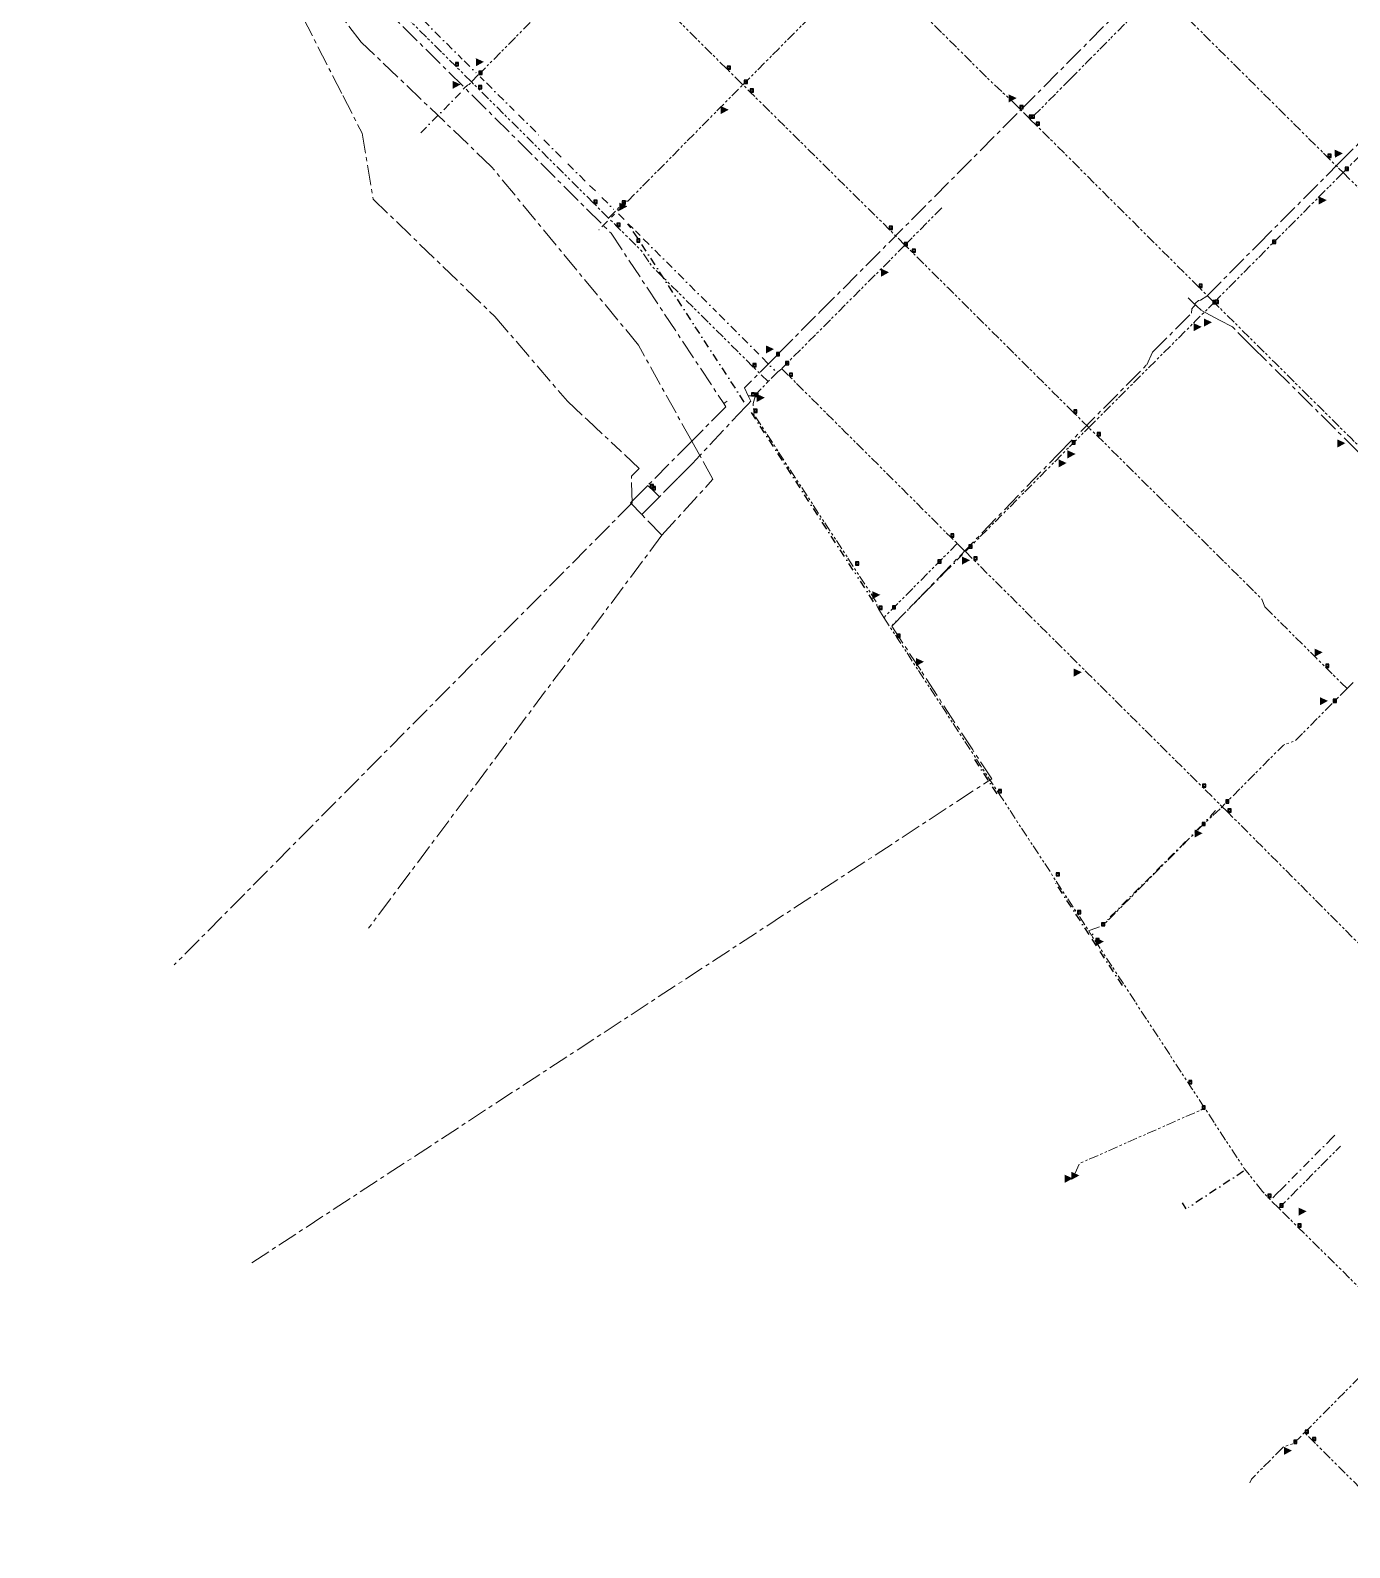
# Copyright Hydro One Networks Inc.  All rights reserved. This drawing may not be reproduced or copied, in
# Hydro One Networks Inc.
# Model space of a CAD drawing. Header units: millimetres. Extents: x 489358 to 493084, y 5457635 to 5460242.
# Drawn here: x 489498 to 490313, y 5457943 to 5458880 of the extents above; entities that cross this region are included whole.
import ezdxf

# ---------------------------------------------------------------- set-up
doc = ezdxf.new("R2010")
doc.units = ezdxf.units.MM
doc.header["$LTSCALE"] = 10
for name, pattern in [('CENTER', [2, 1.25, -0.25, 0.25, -0.25]), ('DASHDOT', [1, 0.5, -0.25, 0, -0.25]), ('PIPE', [1.305, 0.6, -0.15, 0.15, -0.15, 0.15, -0.105])]:
    doc.linetypes.add(name, pattern=pattern)
for name, color, linetype in [('Abandoned Mains', 10, 'Continuous'), ('Control Valves', 10, 'Continuous'), ('DFPS Mains', 10, 'Continuous'), ('Distribution Mains', 10, 'Continuous'), ('GVRD Trunk Mains', 10, 'Continuous'), ('Hydrants', 10, 'Continuous'), ('Transmission Mains', 10, 'Continuous')]:
    doc.layers.add(name, color=color, linetype=linetype)

# ---------------------------------------------------------------- blocks, each defined once
blk = doc.blocks.new('SUPPLYPOINT')
at = {"linetype": 'Continuous'}
h = blk.add_hatch(color=256, dxfattribs=at)
h.paths.add_polyline_path([(0, 3.90525), (0, 0), (3.90525, 0), (3.90525, 3.90525)])
h.paths.add_polyline_path([(3.254375, 1.952625, -1), (0.650875, 1.952625, -1)], flags=16)
blk.add_lwpolyline([(0, 0), (3.90525, 0), (3.90525, 3.90525), (0, 3.90525)], close=True)
blk.add_circle((1.952625, 1.952625), 1.30175)
blk = doc.blocks.new('DAR')
blk.add_solid([(-2.25, 0.34), (-2.24, -0.41), (0, 0)])

msp = doc.modelspace()

# ---------------------------------------------------------------- linework, layer by layer
at = {"layer": 'Abandoned Mains', "color": 40, "linetype": 'DASHDOT', "lineweight": -3, "true_color": 0xffaa00}
for points in [[(489733.529, 5458893.879, 0), (489764.677, 5458862.758, 0)], [(489765.849, 5458861.63, 0), (489773.196, 5458854.323, 0)], [(489775.814, 5458851.731, 0), (489778.332, 5458849.244, 0)], [(489779.576, 5458848.007, 0), (489796.718, 5458830.985, 0)], [(489739.048, 5458817.128, 0), (489763.511, 5458841.791, 0)], [(489799.391, 5458828.33, 0), (489812.21, 5458815.599, 0)], [(489815.023, 5458812.807, 0), (489826.929, 5458800.989, 0)], [(489829.925, 5458798.04, 0), (489840.721, 5458787.289, 0)], [(489843.319, 5458784.711, 0), (489849.411, 5458778.99, 0)], [(489850.971, 5458777.177, 0), (489858.282, 5458769.909, 0)], [(489864.232, 5458772.403, 0), (489859.97, 5458768.157, 0)], [(489854.442, 5458762.556, 0), (489849.021, 5458757.108, 0)], [(489858.694, 5458766.836, 0), (489856.931, 5458765.085, 0)], [(489861.137, 5458767.188, 0), (489865.951, 5458762.273, 0)], [(489868.87, 5458758.458, 0), (489866.706, 5458760.801, 0)], [(489870.17, 5458758.058, 0), (489867.22, 5458761.008, 0)], [(489873.074, 5458751.995, 0), (489869.856, 5458756.958, 0)], [(489871.621, 5458756.645, 0), (489874.516, 5458753.72, 0)], [(489938.873, 5458650.845, 0), (489874.374, 5458749.996, 0)], [(489876.52, 5458751.718, 0), (489921.667, 5458706.598, 0)], [(489923.335, 5458704.931, 0), (489947.787, 5458680.487, 0)], [(489949.916, 5458678.358, 0), (489957.587, 5458670.314, 0)], [(490006.21, 5458546.904, 0), (489941.814, 5458646.665, 0)], [(490073.711, 5458556.663, 0), (490063.412, 5458546.263, 0), (490052.253, 5458535.023, 0), (490030.365, 5458512.963, 0)], [(490018.772, 5458527.501, 0), (490007.288, 5458545.266, 0)], [(490094.965, 5458408.846, 0), (490079.588, 5458432.469, 0)], [(490229.962, 5458398.472, 0), (490222.835, 5458390.855, 0)], [(490220.712, 5458388.621, 0), (490214.035, 5458381.944, 0)], [(490211.321, 5458379.23, 0), (490161.793, 5458329.7, 0)], [(490151.96, 5458321.814, 0), (490130.112, 5458355.199, 0)], [(490156.434, 5458314.882, 0), (490152.93, 5458320.213, 0)], [(490172.489, 5458290.366, 0), (490157.432, 5458313.352, 0)], [(490303.567, 5458197.877, 0), (490301.898, 5458196.188, 0), (490270.98, 5458165.01, 0), (490267.671, 5458161.68, 0), (490265.252, 5458159.261, 0)], [(490247.271, 5458175.62, 0), (490213.317, 5458153.279, 0)], [(490211.774, 5458152.433, 0), (490209.473, 5458156.033, 0)]]:
    msp.add_polyline3d(points, dxfattribs=at)
at = {"layer": 'DFPS Mains', "color": 5, "linetype": 'CENTER', "lineweight": 5}
for points in [[(490216.994, 5458711.393, 0), (490217.621, 5458712.002, 0), (490219.303, 5458713.637, 0), (490220.618, 5458713.725, 0), (490224.494, 5458716.215, 0), (490255.948, 5458747.949, 0), (490306.12, 5458798.327, 0), (490341.906, 5458834.419, 0), (490373.085, 5458865.862, 0), (490422.162, 5458915.354, 0)], [(490216.994, 5458711.393, 0), (490213.003, 5458715.24, 0)], [(490091.671, 5458418.036, 0), (490079.929, 5458436.004, 0), (490047.835, 5458485.101, 0), (490030.054, 5458512.312, 0), (490132.563, 5458618.519, 0), (490187.487, 5458673.897, 0), (490191.061, 5458681.621, 0), (490215.022, 5458705.722, 0)], [(490215.022, 5458705.722, 0), (490215.245, 5458708.522, 0), (490216.31, 5458709.587, 0), (490217.603, 5458710.806, 0)], [(490217.603, 5458710.806, 0), (490216.994, 5458711.393, 0)], [(490515.224, 5458424.013, 0), (490499.174, 5458439.962, 0), (490417.734, 5458520.846, 0), (490405.467, 5458533.034, 0), (490393.487, 5458543.952, 0), (490390.793, 5458546.629, 0), (490373.516, 5458563.738, 0), (490353.438, 5458584.943, 0), (490332.371, 5458605.861, 0), (490252.591, 5458685.041, 0), (490240.316, 5458697.222, 0), (490232.284, 5458701.512, 0), (490220.982, 5458707.549, 0), (490218.303, 5458710.131, 0), (490217.603, 5458710.806, 0)], [(489634.748, 5458119.016, 0), (490091.671, 5458418.036, 0)]]:
    msp.add_polyline3d(points, dxfattribs=at)
at = {"layer": 'Distribution Mains', "color": 140, "linetype": 'PIPE', "lineweight": 5, "true_color": 0x00aaff, "flags": 128}
for points in [[(489770.372, 5458848.662), (489760.425, 5458858.535), (489727.857, 5458890.867), (489696.62, 5458921.867), (489695.905, 5458922.577), (489689.257, 5458929.174), (489687.431, 5458931.015), (489683.022, 5458941.183), (489679.87, 5458947.719)], [(489852.469, 5458931.855), (489852.069, 5458931.405), (489841.141, 5458920.326), (489834.961, 5458914.066), (489801.882, 5458880.554), (489800.384, 5458879.037), (489796.684, 5458875.287), (489780.999, 5458859.398)], [(489937.364, 5458847.454), (489928.314, 5458856.455), (489915.325, 5458869.355), (489909.736, 5458874.915), (489900.686, 5458883.915), (489891.587, 5458892.965), (489852.469, 5458931.855)], [(489938.014, 5458846.854), (489938.863, 5458847.704), (489960.111, 5458869.144), (489994.427, 5458903.772), (490001.077, 5458910.472), (490004.936, 5458914.362), (490013.955, 5458923.451), (490015.055, 5458924.551)], [(490107.35, 5458833.703), (490104.74, 5458836.283), (490103.85, 5458837.153), (490091.75, 5458848.303), (490091.1, 5458848.943), (490074.022, 5458865.913), (490068.832, 5458871.073), (490056.513, 5458883.311), (490019.555, 5458920.041), (490015.055, 5458924.551)], [(490192.04, 5458902.849), (490181.182, 5458891.799), (490180.542, 5458891.149), (490164.667, 5458875.127)], [(490194.79, 5458905.699), (490200.84, 5458899.699), (490299.242, 5458802.003), (490308.692, 5458792.604)], [(490140.177, 5458850.412), (490150.49, 5458860.82), (490164.667, 5458875.127)], [(490383.787, 5458868.301), (490383.387, 5458867.901), (490372.428, 5458856.852), (490363.841, 5458848.195), (490346.053, 5458830.26), (490309.992, 5458793.903), (490308.692, 5458792.604)], [(489770.372, 5458848.662), (489774.811, 5458853.139)], [(489774.811, 5458853.139), (489780.367, 5458858.758)], [(489780.367, 5458858.758), (489780.999, 5458859.398)], [(489765.251, 5458844.07), (489765.956, 5458844.78), (489767.858, 5458846.696), (489768.896, 5458847.063), (489770.372, 5458848.662)], [(489855.021, 5458764.545), (489846.047, 5458773.521), (489837.781, 5458781.725), (489824.142, 5458795.272), (489809.298, 5458810.013), (489793.752, 5458825.449), (489774.697, 5458844.368), (489770.372, 5458848.662)], [(489866.944, 5458775.001), (489923.845, 5458832.565), (489925.985, 5458834.725), (489938.014, 5458846.854)], [(489938.014, 5458846.854), (489937.364, 5458847.454)], [(490038.108, 5458747.856), (490028.409, 5458757.506), (490007.809, 5458777.846), (489987.21, 5458798.196), (489978.761, 5458806.546), (489942.563, 5458842.304), (489938.014, 5458846.854)], [(490140.177, 5458850.412), (490116.149, 5458826.153), (490115.5, 5458825.503)], [(490107.35, 5458833.703), (490109.05, 5458832.003), (490109.7, 5458831.353), (490110.35, 5458830.703)], [(490115.5, 5458825.503), (490114.9, 5458826.153), (490110.35, 5458830.703)], [(490119.199, 5458821.853), (490115.5, 5458825.503)], [(490228.997, 5458712.408), (490219.747, 5458721.657), (490194.057, 5458747.255), (490193.627, 5458747.675), (490155.688, 5458785.484), (490121.349, 5458819.703), (490119.199, 5458821.853)], [(490308.692, 5458792.604), (490300.143, 5458783.954)], [(490308.692, 5458792.604), (490313.492, 5458787.854), (490370.163, 5458731.617), (490382.963, 5458718.917), (490387.048, 5458714.862), (490404.28, 5458697.758), (490406.883, 5458695.174), (490446.694, 5458655.659)], [(490228.997, 5458712.408), (490265.095, 5458748.806), (490295.223, 5458779.014), (490300.143, 5458783.954)], [(489855.021, 5458764.545), (489863.508, 5458773.101), (489864.678, 5458774.286), (489865.455, 5458775.064)], [(489865.455, 5458775.064), (489866.077, 5458775.038), (489866.944, 5458775.001)], [(490060.856, 5458770.806), (490038.108, 5458747.856)], [(489953.536, 5458663.446), (489944.251, 5458672.67), (489881.956, 5458734.567), (489875.346, 5458744.358), (489871.257, 5458748.428), (489860.255, 5458759.346), (489855.021, 5458764.545)], [(490038.108, 5458747.856), (490037.708, 5458747.406), (490024.769, 5458734.437), (489985.014, 5458694.598), (489964.315, 5458673.858), (489962.416, 5458671.908)], [(490151.605, 5458635.061), (490142.485, 5458644.13), (490129.285, 5458657.24), (490116.525, 5458669.919), (490090.126, 5458696.168), (490065.177, 5458720.967), (490064.727, 5458721.417), (490044.408, 5458741.616), (490042.658, 5458743.356), (490038.108, 5458747.856)], [(490151.605, 5458635.061), (490217.588, 5458700.958), (490228.147, 5458711.508), (490228.997, 5458712.408)], [(490371.1, 5458571.412), (490365.71, 5458576.762), (490362.02, 5458580.422), (490349.9, 5458592.451), (490318.089, 5458623.991), (490313.399, 5458628.651), (490293.269, 5458648.62), (490287.848, 5458654), (490266.668, 5458675.019), (490255.398, 5458686.199), (490250.858, 5458690.708), (490229.647, 5458711.758), (490228.997, 5458712.408)], [(489957.466, 5458678.198), (489958.716, 5458679.458), (489959.736, 5458680.478)], [(489959.697, 5458669.584), (489953.536, 5458663.446)], [(489959.697, 5458669.584), (489961.966, 5458671.458)], [(489961.966, 5458671.458), (489962.416, 5458671.908)], [(489961.966, 5458671.458), (489966.715, 5458666.758), (489994.779, 5458638.764), (490001.263, 5458632.309), (490014.133, 5458619.481), (490023.003, 5458610.641), (490043.233, 5458590.472), (490062.188, 5458571.572), (490066.361, 5458567.412), (490070.443, 5458563.417)], [(489945.526, 5458654.28), (489946.983, 5458656.407), (489947.737, 5458657.349), (489950.702, 5458660.466), (489953.536, 5458663.446)], [(489941.317, 5458654.709), (489943.272, 5458654.595), (489943.986, 5458654.553)], [(489943.986, 5458654.553), (489944.854, 5458654.514), (489945.526, 5458654.28)], [(489945.526, 5458654.28), (489944.452, 5458649.876), (489944.371, 5458647.798), (489944.846, 5458644.338), (489944.752, 5458643.397), (490006.216, 5458549.184), (490019.156, 5458529.34), (490020.356, 5458527.496), (490020.846, 5458526.741), (490020.689, 5458524.91)], [(490075.411, 5458558.413), (490077.561, 5458560.563), (490091.5, 5458574.612), (490100.319, 5458583.492), (490120.038, 5458603.372), (490129.897, 5458613.311), (490139.356, 5458622.851), (490141.306, 5458624.811), (490151.605, 5458635.061)], [(490260.755, 5458523.865), (490260.305, 5458524.265), (490258.555, 5458529.015), (490247.094, 5458540.395), (490219.544, 5458567.744), (490207.655, 5458579.553), (490187.765, 5458599.312), (490178.005, 5458609.002), (490156.805, 5458630.061), (490151.605, 5458635.061)], [(489883.821, 5458594.909), (489882.111, 5458596.589), (489880.821, 5458597.859), (489879.321, 5458599.359)], [(490070.443, 5458563.417), (490058.404, 5458551.297), (490047.254, 5458540.042), (490030.349, 5458522.981), (490025.095, 5458517.679)], [(490070.443, 5458563.417), (490075.411, 5458558.413)], [(490075.411, 5458558.413), (490080.611, 5458553.263), (490083.251, 5458550.643), (490109.773, 5458524.286), (490147.851, 5458486.446), (490150.931, 5458483.386), (490163.581, 5458470.827), (490183.241, 5458451.288), (490211.812, 5458422.911), (490221.962, 5458412.821), (490234.062, 5458400.822)], [(490022.074, 5458522.667), (490020.689, 5458524.91)], [(490022.074, 5458522.667), (490025.095, 5458517.679)], [(490025.095, 5458517.679), (490033.146, 5458505.356), (490071.315, 5458446.956), (490095.803, 5458409.392)], [(490260.755, 5458523.865), (490270.495, 5458514.195), (490278.065, 5458506.665), (490292.315, 5458492.516), (490297.955, 5458486.916)], [(490311.156, 5458473.767), (490307.455, 5458477.417), (490297.955, 5458486.916)], [(490315.005, 5458477.667), (490311.156, 5458473.767)], [(490311.156, 5458473.767), (490302.556, 5458465.168), (490301.486, 5458464.078), (490279.358, 5458441.719), (490271.858, 5458438.919), (490252.95, 5458419.87), (490236.212, 5458403.021), (490234.062, 5458400.822)], [(490095.803, 5458409.392), (490096.99, 5458407.66), (490130.031, 5458357.121), (490130.551, 5458356.311), (490144.697, 5458334.668), (490151.601, 5458324.104)], [(490152.594, 5458324.515), (490159.574, 5458327.141), (490160.902, 5458328.007), (490190.161, 5458357.475), (490191.5, 5458358.823), (490213.029, 5458380.507), (490219.426, 5458386.948), (490221.61, 5458389.147), (490233.392, 5458400.194)], [(490233.392, 5458400.194), (490234.062, 5458400.822)], [(490236.412, 5458398.472), (490234.062, 5458400.822)], [(490236.412, 5458398.472), (490237.512, 5458397.422), (490303.552, 5458331.153), (490304.622, 5458330.073), (490338.612, 5458295.973), (490361.666, 5458276.315), (490367.462, 5458271.373), (490372.462, 5458266.923)], [(490152.594, 5458324.515), (490151.601, 5458324.104)], [(490153.413, 5458321.324), (490151.601, 5458324.104)], [(490154.408, 5458322.314), (490153.413, 5458321.324)], [(490223.017, 5458214.914), (490221.47, 5458217.28), (490215.176, 5458226.933), (490213.38, 5458229.691), (490173.547, 5458290.605), (490172.387, 5458292.379), (490157.4, 5458315.222), (490155.975, 5458317.396), (490153.413, 5458321.324)], [(490143.133, 5458174.458), (490145.873, 5458180.329), (490146.326, 5458180.551), (490220.742, 5458213.426)], [(490223.017, 5458214.914), (490221.576, 5458213.971), (490220.742, 5458213.426)], [(490258.969, 5458163.112), (490247.588, 5458177.339), (490223.017, 5458214.914)], [(490276.602, 5458160.433), (490290.945, 5458174.871), (490307.007, 5458191.039)], [(490143.133, 5458174.458), (490142.323, 5458172.729)], [(490268.977, 5458152.757), (490264.36, 5458157.33), (490263.58, 5458158.103), (490262.304, 5458159.373), (490261.637, 5458160.121), (490258.969, 5458163.112)], [(490268.977, 5458152.757), (490269.681, 5458153.466), (490276.602, 5458160.433)], [(490340.62, 5458082.08), (490337.17, 5458085.53), (490335.851, 5458086.82), (490317.562, 5458104.833), (490306.063, 5458116.16), (490301.313, 5458120.843), (490297.173, 5458124.923), (490280.721, 5458141.13), (490268.977, 5458152.757)], [(490346.42, 5458076.28), (490345.84, 5458075.7), (490334.463, 5458064.198), (490302.285, 5458031.664), (490290.476, 5458019.735)], [(490284.906, 5458014.145), (490290.476, 5458019.735)], [(490267.727, 5458001.135), (490268.117, 5458001.535), (490271.777, 5458005.235), (490273.147, 5458005.705), (490275.056, 5458006.355), (490278.226, 5458007.435), (490284.906, 5458014.145)], [(490286.426, 5458012.635), (490285.336, 5458013.715), (490284.906, 5458014.145)], [(490356.31, 5457943.05), (490346.051, 5457953.271), (490309.024, 5457990.023), (490292.006, 5458007.044), (490291.146, 5458007.905), (490289.846, 5458009.205), (490287.716, 5458011.335), (490286.846, 5458012.205), (490286.426, 5458012.635)], [(490251.177, 5457983.136), (490252.027, 5457985.286), (490267.727, 5458001.135)]]:
    msp.add_lwpolyline(points, dxfattribs=at)
at = {"layer": 'GVRD Trunk Mains', "color": 34, "linetype": 'CENTER', "lineweight": 9, "true_color": 0xaa5400}
for points in [[(489570.374, 5459076.37, 0), (489570.134, 5459074.59, 0), (489626.227, 5458977.24, 0), (489648.336, 5458923.809, 0), (489690.942, 5458840.169, 0)], [(489690.942, 5458840.169, 0), (489702.801, 5458816.898, 0), (489709.6, 5458776.208, 0), (489784.895, 5458703.588, 0), (489829.713, 5458651.278, 0), (489841.982, 5458639.789, 0)], [(489841.982, 5458639.789, 0), (489862.431, 5458620.639, 0)], [(489873.971, 5458609.819, 0), (489862.431, 5458620.639, 0)], [(489869.641, 5458588.549, 0), (489869.191, 5458605.009, 0), (489873.971, 5458609.819, 0)], [(489869.641, 5458588.549, 0), (489586.812, 5458303.086, 0)]]:
    msp.add_polyline3d(points, dxfattribs=at)
at = {"layer": 'Transmission Mains', "color": 176, "linetype": 'CENTER', "lineweight": 9, "true_color": 0x00007e}
for points in [[(489860.366, 5459999.126, 0), (489536.609, 5459672.51, 0), (489514.91, 5459650.711, 0), (489509.41, 5459629.111, 0), (489615.265, 5459523.76, 0), (489624.016, 5459497.059, 0), (489626.267, 5459460.559, 0), (489636.467, 5459448.059, 0), (489639.62, 5459370.759, 0), (489617.878, 5459200.11, 0), (489604.284, 5459098.76, 0), (489671.235, 5458939.259, 0), (489856.571, 5458755.208, 0), (489926.228, 5458649.909, 0)], [(489906.42, 5458626.685, 0), (489873.571, 5458685.908, 0), (489782.775, 5458796.257, 0), (489702.332, 5458873.159, 0), (489659.886, 5458928.459, 0), (489603.235, 5459063.411, 0), (489578.734, 5459082.41, 0), (489616.072, 5459354.51, 0), (489604.116, 5459512.51, 0), (489588.065, 5459541.36, 0), (489502.51, 5459626.511, 0), (489497.96, 5459637.511, 0), (489506.56, 5459646.161, 0)], [(489959.736, 5458680.478, 0), (489960.006, 5458680.758, 0), (489985.773, 5458706.688, 0), (490109.7, 5458831.353, 0), (490175.822, 5458897.859, 0), (490189.19, 5458911.298, 0), (490253.326, 5458975.997, 0), (490331.585, 5459054.948, 0), (490341.885, 5459065.348, 0), (490373.835, 5459097.549, 0), (490375.785, 5459102.099, 0), (490378.585, 5459104.899, 0), (490383.085, 5459106.899, 0), (490389.274, 5459113.149, 0), (490419.533, 5459143.7, 0), (490449.634, 5459174.001, 0), (490468.284, 5459192.751, 0), (490500.833, 5459225.702, 0), (490565.233, 5459290.054, 0)], [(489957.466, 5458678.198, 0), (489939.017, 5458659.559, 0), (489941.317, 5458654.709, 0), (489942.917, 5458651.359, 0), (489941.002, 5458649.407, 0), (489939.787, 5458648.142, 0)], [(489926.228, 5458649.909, 0), (489927.518, 5458647.959, 0), (489906.42, 5458626.685, 0)], [(489939.787, 5458648.142, 0), (489911.382, 5458617.739, 0)], [(489926.228, 5458649.909, 0), (489927.158, 5458650.569, 0), (489928.218, 5458651.309, 0)], [(489906.42, 5458626.685, 0), (489879.321, 5458599.359, 0)], [(489911.382, 5458617.739, 0), (489906.42, 5458626.685, 0)], [(489906.869, 5458612.909, 0), (489897.87, 5458603.809, 0), (489886.471, 5458592.309, 0)], [(489887.971, 5458568.51, 0), (489919.469, 5458603.159, 0), (489911.382, 5458617.739, 0)], [(489911.382, 5458617.739, 0), (489906.869, 5458612.909, 0)], [(489868.571, 5458588.509, 0), (489870.701, 5458590.669, 0), (489877.221, 5458597.249, 0), (489879.321, 5458599.359, 0)], [(489886.471, 5458592.309, 0), (489877.671, 5458583.459, 0), (489875.521, 5458581.309, 0)], [(489886.471, 5458592.309, 0), (489883.821, 5458594.909, 0)], [(489875.521, 5458581.309, 0), (489868.571, 5458588.509, 0)], [(489887.971, 5458568.51, 0), (489875.521, 5458581.309, 0)], [(489887.971, 5458568.51, 0), (489706.872, 5458325.809, 0)]]:
    msp.add_polyline3d(points, dxfattribs=at)

# ---------------------------------------------------------------- block references
at = {"layer": 'Control Valves', "color": 10, "xscale": 0.5121311055616196, "yscale": 0.5121311055845195, "zscale": 100000000}
for p in [(489760.425, 5458858.535), (489774.977, 5458853.306), (489928.314, 5458856.455), (489774.697, 5458844.368), (489938.863, 5458847.704), (489942.563, 5458842.304), (490109.05, 5458832.003), (490114.9, 5458826.153), (490116.149, 5458826.153), (490119.199, 5458821.853), (490299.242, 5458802.003), (490309.992, 5458793.903), (489846.047, 5458773.521), (489863.508, 5458773.101), (489860.255, 5458759.346), (490028.409, 5458757.506), (489872.466, 5458749.651), (490037.708, 5458747.406), (490265.095, 5458748.806), (490042.658, 5458743.356), (490219.747, 5458721.657), (490228.147, 5458711.508), (490229.647, 5458711.758), (489944.251, 5458672.67), (489958.716, 5458679.458), (489964.315, 5458673.858), (489966.715, 5458666.758), (489943.272, 5458654.595), (489945.526, 5458654.28), (489944.846, 5458644.338), (490142.305, 5458643.96), (490156.805, 5458630.061), (490141.306, 5458624.811), (489880.821, 5458597.859), (489882.121, 5458596.609), (490066.361, 5458567.412), (490077.561, 5458560.563), (490058.404, 5458551.297), (490080.611, 5458553.263), (490007.651, 5458550.12), (490022.074, 5458522.667), (490030.349, 5458522.981), (490033.146, 5458505.356), (490297.955, 5458486.916), (490302.556, 5458465.168), (490221.962, 5458412.821), (490095.803, 5458409.392), (490236.212, 5458403.021), (490237.512, 5458397.422), (490221.61, 5458389.147), (490131.469, 5458358.054), (490144.697, 5458334.668), (490159.574, 5458327.141), (490155.975, 5458317.396), (490213.38, 5458229.691), (490221.576, 5458213.971), (490262.304, 5458159.373), (490269.681, 5458153.466), (490280.721, 5458141.13), (490278.226, 5458007.435), (490285.346, 5458013.715), (490289.856, 5458009.205)]:
    msp.add_blockref('SUPPLYPOINT', p, dxfattribs=at)
at = {"layer": 'Hydrants', "color": 1, "xscale": 2.217371762314368, "yscale": 6.667291191439385}
for p in [(489778.07, 5458861.01), (489763.669, 5458847.042), (489929.265, 5458831.455), (490107.1, 5458838.653), (490308.568, 5458804.49), (490298.643, 5458775.605), (489866.705, 5458771.756), (490028.309, 5458731.007), (490221.348, 5458697.308), (490227.726, 5458700.154), (489957.216, 5458683.558), (489951.57, 5458653.58), (490310.149, 5458625.461), (490143.456, 5458618.761), (490137.955, 5458613.168), (490078.311, 5458553.113), (490022.851, 5458531.729), (490296.105, 5458496.216), (490049.86, 5458490.408), (490147.361, 5458483.916), (490299.356, 5458466.218), (490221.925, 5458384.467), (490160.949, 5458317.543), (490141.773, 5458171.179), (490145.831, 5458173.01), (490286.172, 5458150.853), (490277.116, 5458003.045)]:
    msp.add_blockref('DAR', p, dxfattribs=at)

doc.saveas('drawing.dxf')
